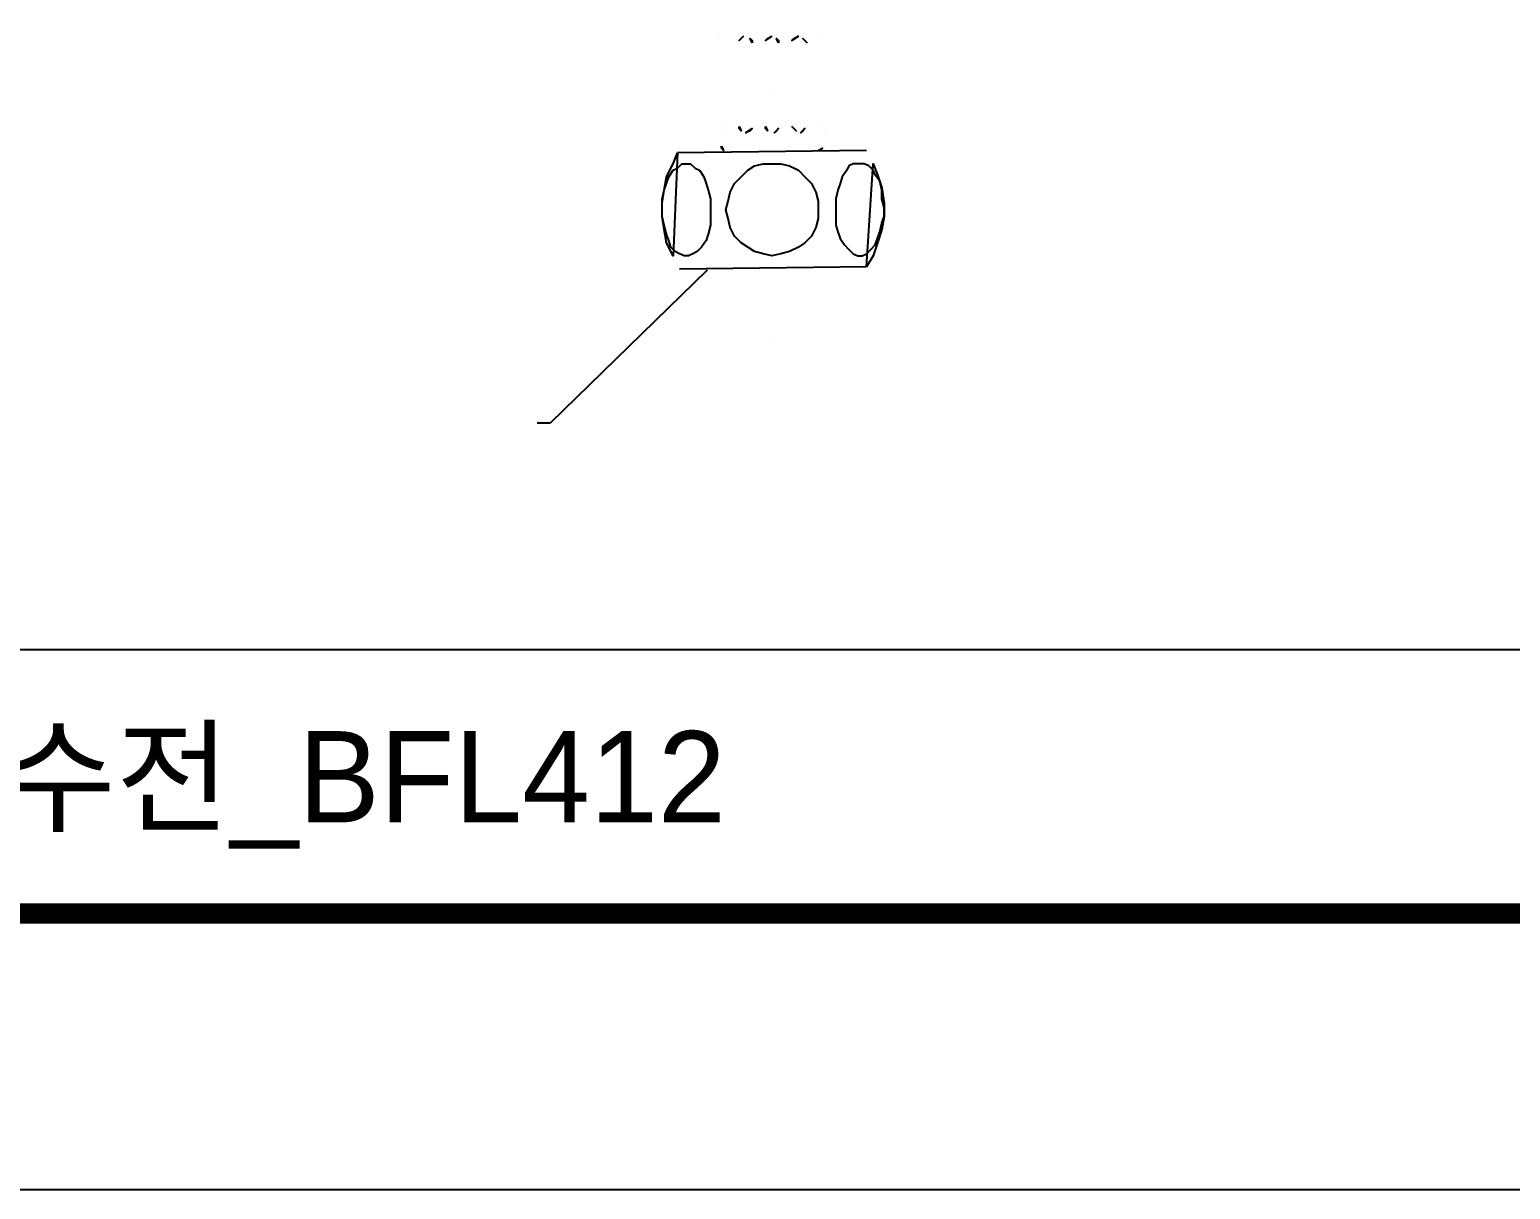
# Model space of a CAD drawing. Extents: x 16296671794 to 16296672922, y -37409618160 to -37409617334.
# Drawn here: x 16296672340.6 to 16296672530.6, y -37409618160.4 to -37409618011.6 of the extents above; entities that cross this region are included whole.
import ezdxf
from ezdxf import colors
from ezdxf.entities.mleader import LeaderData, LeaderLine
from ezdxf.math import Vec2, Vec3

# ---------------------------------------------------------------- set-up
doc = ezdxf.new("R2010")
doc.units = 0
doc.header["$LTSCALE"] = 10
doc.header["$MEASUREMENT"] = 0
doc.linetypes.add('ACAD_ISO08W100', pattern=[36, 24, -3, 6, -3])
doc.layers.get('0').update_dxf_attribs({"linetype": 'CONTINUOUS'})
doc.layers.add('中心线', color=1, linetype='ACAD_ISO08W100', lineweight=20)
doc.styles.add('Daelim Dimension', font='')
doc.styles.get("Standard").update_dxf_attribs({"font": 'SYMBOL'})
doc.styles.get('Daelim Dimension').set_extended_font_data('나눔고딕')

msp = doc.modelspace()

# ---------------------------------------------------------------- linework, layer by layer
at = {"color": 5}
msp.add_line((16296671811.89571, -37409618091.152237), (16296672720.48702, -37409618091.152237), dxfattribs=at)
at = {"ltscale": 0.5}
msp.add_lwpolyline([(16296671793.750851, -37409618160.428177), (16296672922.150869, -37409618160.428177), (16296672922.150869, -37409617333.628166), (16296671793.750851, -37409617333.628166)], close=True, dxfattribs=at)
at = {"color": 5, "linetype": 'ByBlock', "lineweight": 200, "const_width": 2.6}
msp.add_lwpolyline([(16296671811.89571, -37409618125.02533), (16296672903.89571, -37409618125.02533), (16296672903.89571, -37409617352.825333), (16296671811.89571, -37409617352.825333)], close=True, dxfattribs=at)
for points in [[(16296672429.080099, -37409618012.485947), (16296672429.080099, -37409618012.485947), (16296672429.080099, -37409618010.794693), (16296672429.080099, -37409618010.794693)], [(16296672429.080099, -37409618012.485947), (16296672429.080099, -37409618012.485947), (16296672429.645229, -37409618013.616203), (16296672429.645229, -37409618013.616203)], [(16296672432.18416, -37409618012.485947), (16296672432.18416, -37409618012.485947), (16296672432.464661, -37409618012.485947), (16296672432.464661, -37409618012.485947)], [(16296672433.310289, -37409618013.331573), (16296672433.310289, -37409618013.331573), (16296672433.310289, -37409618024.048317), (16296672433.310289, -37409618024.048317)], [(16296672435.003599, -37409618013.331573), (16296672435.003599, -37409618013.331573), (16296672435.003599, -37409618024.048317), (16296672435.003599, -37409618024.048317)], [(16296672438.388161, -37409618013.331573), (16296672438.388161, -37409618013.331573), (16296672438.388161, -37409618024.048317), (16296672438.388161, -37409618024.048317)], [(16296672439.51635, -37409618012.485947), (16296672439.51635, -37409618012.485947), (16296672439.233789, -37409618012.485947), (16296672439.233789, -37409618012.485947)], [(16296672442.337851, -37409618012.485947), (16296672442.337851, -37409618012.485947), (16296672442.337851, -37409618010.794693), (16296672442.337851, -37409618010.794693)], [(16296672442.337851, -37409618012.485947), (16296672442.337851, -37409618012.485947), (16296672442.05323, -37409618013.331573), (16296672442.05323, -37409618013.331573)], [(16296672429.362659, -37409618024.893944), (16296672429.362659, -37409618024.893944), (16296672429.92779, -37409618024.048317), (16296672429.92779, -37409618024.048317)], [(16296672429.92779, -37409618024.048317), (16296672429.92779, -37409618024.048317), (16296672429.645229, -37409618013.616203), (16296672429.645229, -37409618013.616203)], [(16296672431.61904, -37409618024.048317), (16296672431.61904, -37409618024.048317), (16296672431.338539, -37409618013.331573), (16296672431.338539, -37409618013.331573)], [(16296672432.464661, -37409618024.893944), (16296672432.464661, -37409618024.893944), (16296672432.18416, -37409618024.893944), (16296672432.18416, -37409618024.893944)], [(16296672435.85129, -37409618024.893944), (16296672435.85129, -37409618024.893944), (16296672436.13179, -37409618024.893944), (16296672436.13179, -37409618024.893944)], [(16296672436.977409, -37409618024.048317), (16296672436.977409, -37409618024.048317), (16296672436.696911, -37409618013.331573), (16296672436.696911, -37409618013.331573)], [(16296672439.233789, -37409618024.893944), (16296672439.233789, -37409618024.893944), (16296672439.51635, -37409618024.893944), (16296672439.51635, -37409618024.893944)], [(16296672440.36198, -37409618024.048317), (16296672440.36198, -37409618024.048317), (16296672440.36198, -37409618013.331573), (16296672440.36198, -37409618013.331573)], [(16296672442.05323, -37409618023.765747), (16296672442.05323, -37409618023.765747), (16296672442.05323, -37409618013.331573), (16296672442.05323, -37409618013.331573)], [(16296672442.618349, -37409618024.893944), (16296672442.618349, -37409618024.893944), (16296672442.05323, -37409618023.765747), (16296672442.05323, -37409618023.765747)], [(16296672447.97673, -37409618027.148247), (16296672447.97673, -37409618027.148247), (16296672423.721729, -37409618027.430817), (16296672423.721729, -37409618027.430817)], [(16296672429.362659, -37409618026.58519), (16296672429.362659, -37409618026.58519), (16296672429.362659, -37409618024.893944), (16296672429.362659, -37409618024.893944)], [(16296672429.92779, -37409618027.148247), (16296672429.92779, -37409618027.148247), (16296672441.77273, -37409618027.148247), (16296672441.77273, -37409618027.148247)], [(16296672442.618349, -37409618026.58519), (16296672442.618349, -37409618026.58519), (16296672442.618349, -37409618024.893944), (16296672442.618349, -37409618024.893944)], [(16296672447.97673, -37409618042.093132), (16296672447.97673, -37409618042.093132), (16296672424.00223, -37409618042.373627), (16296672424.00223, -37409618042.373627)]]:
    msp.add_open_spline(points, degree=3)
for points, knots in [([(16296672432.18416, -37409618012.485947), (16296672432.18416, -37409618012.485947), (16296672431.89954, -37409618012.770569), (16296672431.89954, -37409618012.770569), (16296672431.89954, -37409618012.770569), (16296672431.89954, -37409618012.770569), (16296672431.61904, -37409618013.051071), (16296672431.61904, -37409618013.051071), (16296672431.61904, -37409618013.051071), (16296672431.61904, -37409618013.051071), (16296672431.338539, -37409618013.331573), (16296672431.338539, -37409618013.331573)], [0, 0, 0, 0, 0.3333333333, 0.3333333333, 0.3333333333, 0.3333333433, 0.6666666667, 0.6666666667, 0.6666666667, 0.6666666767, 1, 1, 1, 1]), ([(16296672433.310289, -37409618013.331573), (16296672433.310289, -37409618013.331573), (16296672433.310289, -37409618013.051071), (16296672433.310289, -37409618013.051071), (16296672433.310289, -37409618013.051071), (16296672433.310289, -37409618013.051071), (16296672433.029791, -37409618012.770569), (16296672433.029791, -37409618012.770569), (16296672433.029791, -37409618012.770569), (16296672433.029791, -37409618012.770569), (16296672432.464661, -37409618012.485947), (16296672432.464661, -37409618012.485947)], [0, 0, 0, 0, 0.3333333333, 0.3333333333, 0.3333333333, 0.3333333433, 0.6666666667, 0.6666666667, 0.6666666667, 0.6666666767, 1, 1, 1, 1]), ([(16296672435.85129, -37409618012.485947), (16296672435.85129, -37409618012.485947), (16296672435.28616, -37409618012.770569), (16296672435.28616, -37409618012.770569), (16296672435.28616, -37409618012.770569), (16296672435.28616, -37409618012.770569), (16296672435.003599, -37409618013.051071), (16296672435.003599, -37409618013.051071), (16296672435.003599, -37409618013.051071), (16296672435.003599, -37409618013.051071), (16296672435.003599, -37409618013.331573), (16296672435.003599, -37409618013.331573)], [0, 0, 0, 0, 0.3333333333, 0.3333333333, 0.3333333333, 0.3333333433, 0.6666666667, 0.6666666667, 0.6666666667, 0.6666666767, 1, 1, 1, 1]), ([(16296672436.696911, -37409618013.331573), (16296672436.696911, -37409618013.331573), (16296672436.696911, -37409618013.051071), (16296672436.696911, -37409618013.051071), (16296672436.696911, -37409618013.051071), (16296672436.696911, -37409618013.051071), (16296672436.412291, -37409618012.770569), (16296672436.412291, -37409618012.770569), (16296672436.412291, -37409618012.770569), (16296672436.412291, -37409618012.770569), (16296672435.85129, -37409618012.485947), (16296672435.85129, -37409618012.485947)], [0, 0, 0, 0, 0.3333333333, 0.3333333333, 0.3333333333, 0.3333333433, 0.6666666667, 0.6666666667, 0.6666666667, 0.6666666767, 1, 1, 1, 1]), ([(16296672439.233789, -37409618012.485947), (16296672439.233789, -37409618012.485947), (16296672438.670731, -37409618012.770569), (16296672438.670731, -37409618012.770569), (16296672438.670731, -37409618012.770569), (16296672438.670731, -37409618012.770569), (16296672438.388161, -37409618013.051071), (16296672438.388161, -37409618013.051071), (16296672438.388161, -37409618013.051071), (16296672438.388161, -37409618013.051071), (16296672438.388161, -37409618013.331573), (16296672438.388161, -37409618013.331573)], [0, 0, 0, 0, 0.3333333333, 0.3333333333, 0.3333333333, 0.3333333433, 0.6666666667, 0.6666666667, 0.6666666667, 0.6666666767, 1, 1, 1, 1]), ([(16296672440.36198, -37409618013.331573), (16296672440.36198, -37409618013.331573), (16296672440.08148, -37409618013.051071), (16296672440.08148, -37409618013.051071), (16296672440.08148, -37409618013.051071), (16296672440.08148, -37409618013.051071), (16296672439.79891, -37409618012.770569), (16296672439.79891, -37409618012.770569), (16296672439.79891, -37409618012.770569), (16296672439.79891, -37409618012.770569), (16296672439.51635, -37409618012.485947), (16296672439.51635, -37409618012.485947)], [0, 0, 0, 0, 0.3333333333, 0.3333333333, 0.3333333333, 0.3333333433, 0.6666666667, 0.6666666667, 0.6666666667, 0.6666666767, 1, 1, 1, 1]), ([(16296672431.61904, -37409618024.048317), (16296672431.61904, -37409618024.048317), (16296672431.61904, -37409618024.328819), (16296672431.61904, -37409618024.328819), (16296672431.61904, -37409618024.328819), (16296672431.61904, -37409618024.328819), (16296672431.89954, -37409618024.611382), (16296672431.89954, -37409618024.611382), (16296672431.89954, -37409618024.611382), (16296672431.89954, -37409618024.611382), (16296672432.18416, -37409618024.893944), (16296672432.18416, -37409618024.893944)], [0, 0, 0, 0, 0.3333333333, 0.3333333333, 0.3333333333, 0.3333333433, 0.6666666667, 0.6666666667, 0.6666666667, 0.6666666767, 1, 1, 1, 1]), ([(16296672432.464661, -37409618024.893944), (16296672432.464661, -37409618024.893944), (16296672433.029791, -37409618024.611382), (16296672433.029791, -37409618024.611382), (16296672433.029791, -37409618024.611382), (16296672433.029791, -37409618024.611382), (16296672433.310289, -37409618024.328819), (16296672433.310289, -37409618024.328819), (16296672433.310289, -37409618024.328819), (16296672433.310289, -37409618024.328819), (16296672433.310289, -37409618024.048317), (16296672433.310289, -37409618024.048317)], [0, 0, 0, 0, 0.3333333333, 0.3333333333, 0.3333333333, 0.3333333433, 0.6666666667, 0.6666666667, 0.6666666667, 0.6666666767, 1, 1, 1, 1]), ([(16296672435.003599, -37409618024.048317), (16296672435.003599, -37409618024.048317), (16296672435.003599, -37409618024.328819), (16296672435.003599, -37409618024.328819), (16296672435.003599, -37409618024.328819), (16296672435.003599, -37409618024.328819), (16296672435.28616, -37409618024.611382), (16296672435.28616, -37409618024.611382), (16296672435.28616, -37409618024.611382), (16296672435.28616, -37409618024.611382), (16296672435.85129, -37409618024.893944), (16296672435.85129, -37409618024.893944)], [0, 0, 0, 0, 0.3333333333, 0.3333333333, 0.3333333333, 0.3333333433, 0.6666666667, 0.6666666667, 0.6666666667, 0.6666666767, 1, 1, 1, 1]), ([(16296672436.13179, -37409618024.893944), (16296672436.13179, -37409618024.893944), (16296672436.412291, -37409618024.611382), (16296672436.412291, -37409618024.611382), (16296672436.412291, -37409618024.611382), (16296672436.412291, -37409618024.611382), (16296672436.696911, -37409618024.328819), (16296672436.696911, -37409618024.328819), (16296672436.696911, -37409618024.328819), (16296672436.696911, -37409618024.328819), (16296672436.977409, -37409618024.048317), (16296672436.977409, -37409618024.048317)], [0, 0, 0, 0, 0.3333333333, 0.3333333333, 0.3333333333, 0.3333333433, 0.6666666667, 0.6666666667, 0.6666666667, 0.6666666767, 1, 1, 1, 1]), ([(16296672438.388161, -37409618024.048317), (16296672438.388161, -37409618024.048317), (16296672438.670731, -37409618024.328819), (16296672438.670731, -37409618024.328819), (16296672438.670731, -37409618024.328819), (16296672438.670731, -37409618024.328819), (16296672438.951229, -37409618024.611382), (16296672438.951229, -37409618024.611382), (16296672438.951229, -37409618024.611382), (16296672438.951229, -37409618024.611382), (16296672439.233789, -37409618024.893944), (16296672439.233789, -37409618024.893944)], [0, 0, 0, 0, 0.3333333333, 0.3333333333, 0.3333333333, 0.3333333433, 0.6666666667, 0.6666666667, 0.6666666667, 0.6666666767, 1, 1, 1, 1]), ([(16296672439.51635, -37409618024.893944), (16296672439.51635, -37409618024.893944), (16296672439.79891, -37409618024.611382), (16296672439.79891, -37409618024.611382), (16296672439.79891, -37409618024.611382), (16296672439.79891, -37409618024.611382), (16296672440.08148, -37409618024.328819), (16296672440.08148, -37409618024.328819), (16296672440.08148, -37409618024.328819), (16296672440.08148, -37409618024.328819), (16296672440.36198, -37409618024.048317), (16296672440.36198, -37409618024.048317)], [0, 0, 0, 0, 0.3333333333, 0.3333333333, 0.3333333333, 0.3333333433, 0.6666666667, 0.6666666667, 0.6666666667, 0.6666666767, 1, 1, 1, 1]), ([(16296672423.721729, -37409618027.430817), (16296672423.721729, -37409618027.430817), (16296672423.156601, -37409618028.841568), (16296672423.156601, -37409618028.841568), (16296672423.156601, -37409618028.841568), (16296672423.156601, -37409618028.841568), (16296672422.31098, -37409618030.532822), (16296672422.31098, -37409618030.532822), (16296672422.31098, -37409618030.532822), (16296672422.31098, -37409618030.532822), (16296672422.030479, -37409618032.224068), (16296672422.030479, -37409618032.224068), (16296672422.030479, -37409618032.224068), (16296672422.030479, -37409618032.224068), (16296672421.74585, -37409618033.917381), (16296672421.74585, -37409618033.917381), (16296672421.74585, -37409618033.917381), (16296672421.74585, -37409618033.917381), (16296672421.74585, -37409618035.608627), (16296672421.74585, -37409618035.608627), (16296672421.74585, -37409618035.608627), (16296672421.74585, -37409618035.608627), (16296672422.030479, -37409618037.299881), (16296672422.030479, -37409618037.299881), (16296672422.030479, -37409618037.299881), (16296672422.030479, -37409618037.299881), (16296672422.31098, -37409618038.991127), (16296672422.31098, -37409618038.991127), (16296672422.31098, -37409618038.991127), (16296672422.31098, -37409618038.991127), (16296672423.156601, -37409618040.682381), (16296672423.156601, -37409618040.682381), (16296672423.156601, -37409618040.682381), (16296672423.156601, -37409618040.682381), (16296672424.00223, -37409618042.373627), (16296672424.00223, -37409618042.373627)], [0, 0, 0, 0, 0.1111111111, 0.1111111111, 0.1111111111, 0.1111111211, 0.2222222222, 0.2222222222, 0.2222222222, 0.2222222322, 0.3333333333, 0.3333333333, 0.3333333333, 0.3333333433, 0.4444444444, 0.4444444444, 0.4444444444, 0.4444444544, 0.5555555556, 0.5555555556, 0.5555555556, 0.5555555656, 0.6666666667, 0.6666666667, 0.6666666667, 0.6666666767, 0.7777777778, 0.7777777778, 0.7777777778, 0.7777777878, 0.8888888889, 0.8888888889, 0.8888888889, 0.8888888989, 1, 1, 1, 1]), ([(16296672429.362659, -37409618026.58519), (16296672429.362659, -37409618026.58519), (16296672429.362659, -37409618026.867752), (16296672429.362659, -37409618026.867752), (16296672429.362659, -37409618026.867752), (16296672429.362659, -37409618026.867752), (16296672429.645229, -37409618027.148247), (16296672429.645229, -37409618027.148247), (16296672429.645229, -37409618027.148247), (16296672429.645229, -37409618027.148247), (16296672429.92779, -37409618027.148247), (16296672429.92779, -37409618027.148247)], [0, 0, 0, 0, 0.3333333333, 0.3333333333, 0.3333333333, 0.3333333433, 0.6666666667, 0.6666666667, 0.6666666667, 0.6666666767, 1, 1, 1, 1]), ([(16296672441.77273, -37409618027.148247), (16296672441.77273, -37409618027.148247), (16296672442.05323, -37409618027.148247), (16296672442.05323, -37409618027.148247), (16296672442.05323, -37409618027.148247), (16296672442.05323, -37409618027.148247), (16296672442.337851, -37409618026.867752), (16296672442.337851, -37409618026.867752), (16296672442.337851, -37409618026.867752), (16296672442.337851, -37409618026.867752), (16296672442.618349, -37409618026.58519), (16296672442.618349, -37409618026.58519)], [0, 0, 0, 0, 0.3333333333, 0.3333333333, 0.3333333333, 0.3333333433, 0.6666666667, 0.6666666667, 0.6666666667, 0.6666666767, 1, 1, 1, 1]), ([(16296672424.849911, -37409618028.841568), (16296672424.849911, -37409618028.841568), (16296672424.28685, -37409618028.841568), (16296672424.28685, -37409618028.841568), (16296672424.28685, -37409618028.841568), (16296672424.28685, -37409618028.841568), (16296672423.721729, -37409618029.404633), (16296672423.721729, -37409618029.404633), (16296672423.721729, -37409618029.404633), (16296672423.721729, -37409618029.404633), (16296672423.156601, -37409618029.687187), (16296672423.156601, -37409618029.687187), (16296672423.156601, -37409618029.687187), (16296672423.156601, -37409618029.687187), (16296672422.59354, -37409618030.532822), (16296672422.59354, -37409618030.532822), (16296672422.59354, -37409618030.532822), (16296672422.59354, -37409618030.532822), (16296672422.31098, -37409618031.378441), (16296672422.31098, -37409618031.378441), (16296672422.31098, -37409618031.378441), (16296672422.31098, -37409618031.378441), (16296672422.030479, -37409618032.224068), (16296672422.030479, -37409618032.224068), (16296672422.030479, -37409618032.224068), (16296672422.030479, -37409618032.224068), (16296672421.74585, -37409618033.352257), (16296672421.74585, -37409618033.352257), (16296672421.74585, -37409618033.352257), (16296672421.74585, -37409618033.352257), (16296672421.74585, -37409618034.478378), (16296672421.74585, -37409618034.478378), (16296672421.74585, -37409618034.478378), (16296672421.74585, -37409618034.478378), (16296672421.74585, -37409618035.608627), (16296672421.74585, -37409618035.608627), (16296672421.74585, -37409618035.608627), (16296672421.74585, -37409618035.608627), (16296672422.030479, -37409618036.734756), (16296672422.030479, -37409618036.734756), (16296672422.030479, -37409618036.734756), (16296672422.030479, -37409618036.734756), (16296672422.31098, -37409618037.865013), (16296672422.31098, -37409618037.865013), (16296672422.31098, -37409618037.865013), (16296672422.31098, -37409618037.865013), (16296672422.59354, -37409618038.710632), (16296672422.59354, -37409618038.710632), (16296672422.59354, -37409618038.710632), (16296672422.59354, -37409618038.710632), (16296672422.876101, -37409618039.556259), (16296672422.876101, -37409618039.556259), (16296672422.876101, -37409618039.556259), (16296672422.876101, -37409618039.556259), (16296672423.441231, -37409618040.119324), (16296672423.441231, -37409618040.119324), (16296672423.441231, -37409618040.119324), (16296672423.441231, -37409618040.119324), (16296672424.00223, -37409618040.401878), (16296672424.00223, -37409618040.401878), (16296672424.00223, -37409618040.401878), (16296672424.00223, -37409618040.401878), (16296672424.56735, -37409618040.682381), (16296672424.56735, -37409618040.682381), (16296672424.56735, -37409618040.682381), (16296672424.56735, -37409618040.682381), (16296672425.132481, -37409618040.682381), (16296672425.132481, -37409618040.682381), (16296672425.132481, -37409618040.682381), (16296672425.132481, -37409618040.682381), (16296672425.697599, -37409618040.401878), (16296672425.697599, -37409618040.401878), (16296672425.697599, -37409618040.401878), (16296672425.697599, -37409618040.401878), (16296672426.26066, -37409618040.119324), (16296672426.26066, -37409618040.119324), (16296672426.26066, -37409618040.119324), (16296672426.26066, -37409618040.119324), (16296672426.82373, -37409618039.556259), (16296672426.82373, -37409618039.556259), (16296672426.82373, -37409618039.556259), (16296672426.82373, -37409618039.556259), (16296672427.388849, -37409618038.710632), (16296672427.388849, -37409618038.710632), (16296672427.388849, -37409618038.710632), (16296672427.388849, -37409618038.710632), (16296672427.66935, -37409618037.865013), (16296672427.66935, -37409618037.865013), (16296672427.66935, -37409618037.865013), (16296672427.66935, -37409618037.865013), (16296672427.95191, -37409618036.734756), (16296672427.95191, -37409618036.734756), (16296672427.95191, -37409618036.734756), (16296672427.95191, -37409618036.734756), (16296672427.95191, -37409618035.608627), (16296672427.95191, -37409618035.608627), (16296672427.95191, -37409618035.608627), (16296672427.95191, -37409618035.608627), (16296672427.95191, -37409618034.478378), (16296672427.95191, -37409618034.478378), (16296672427.95191, -37409618034.478378), (16296672427.95191, -37409618034.478378), (16296672427.95191, -37409618033.352257), (16296672427.95191, -37409618033.352257), (16296672427.95191, -37409618033.352257), (16296672427.95191, -37409618033.352257), (16296672427.66935, -37409618032.224068), (16296672427.66935, -37409618032.224068), (16296672427.66935, -37409618032.224068), (16296672427.66935, -37409618032.224068), (16296672427.388849, -37409618031.378441), (16296672427.388849, -37409618031.378441), (16296672427.388849, -37409618031.378441), (16296672427.388849, -37409618031.378441), (16296672427.106291, -37409618030.532822), (16296672427.106291, -37409618030.532822), (16296672427.106291, -37409618030.532822), (16296672427.106291, -37409618030.532822), (16296672426.54323, -37409618029.687187), (16296672426.54323, -37409618029.687187), (16296672426.54323, -37409618029.687187), (16296672426.54323, -37409618029.687187), (16296672425.9781, -37409618029.404633), (16296672425.9781, -37409618029.404633), (16296672425.9781, -37409618029.404633), (16296672425.9781, -37409618029.404633), (16296672425.412979, -37409618028.841568), (16296672425.412979, -37409618028.841568), (16296672425.412979, -37409618028.841568), (16296672425.412979, -37409618028.841568), (16296672424.849911, -37409618028.841568), (16296672424.849911, -37409618028.841568)], [0, 0, 0, 0, 0.0303030303, 0.0303030303, 0.0303030303, 0.0303030403, 0.0606060606, 0.0606060606, 0.0606060606, 0.0606060706, 0.0909090909, 0.0909090909, 0.0909090909, 0.0909091009, 0.1212121212, 0.1212121212, 0.1212121212, 0.1212121312, 0.1515151515, 0.1515151515, 0.1515151515, 0.1515151615, 0.1818181818, 0.1818181818, 0.1818181818, 0.1818181918, 0.2121212121, 0.2121212121, 0.2121212121, 0.2121212221, 0.2424242424, 0.2424242424, 0.2424242424, 0.2424242524, 0.2727272727, 0.2727272727, 0.2727272727, 0.2727272827, 0.303030303, 0.303030303, 0.303030303, 0.303030313, 0.3333333333, 0.3333333333, 0.3333333333, 0.3333333433, 0.3636363636, 0.3636363636, 0.3636363636, 0.3636363736, 0.3939393939, 0.3939393939, 0.3939393939, 0.3939394039, 0.4242424242, 0.4242424242, 0.4242424242, 0.4242424342, 0.4545454545, 0.4545454545, 0.4545454545, 0.4545454645, 0.4848484848, 0.4848484848, 0.4848484848, 0.4848484948, 0.5151515152, 0.5151515152, 0.5151515152, 0.5151515252, 0.5454545455, 0.5454545455, 0.5454545455, 0.5454545555, 0.5757575758, 0.5757575758, 0.5757575758, 0.5757575858, 0.6060606061, 0.6060606061, 0.6060606061, 0.6060606161, 0.6363636364, 0.6363636364, 0.6363636364, 0.6363636464, 0.6666666667, 0.6666666667, 0.6666666667, 0.6666666767, 0.696969697, 0.696969697, 0.696969697, 0.696969707, 0.7272727273, 0.7272727273, 0.7272727273, 0.7272727373, 0.7575757576, 0.7575757576, 0.7575757576, 0.7575757676, 0.7878787879, 0.7878787879, 0.7878787879, 0.7878787979, 0.8181818182, 0.8181818182, 0.8181818182, 0.8181818282, 0.8484848485, 0.8484848485, 0.8484848485, 0.8484848585, 0.8787878788, 0.8787878788, 0.8787878788, 0.8787878888, 0.9090909091, 0.9090909091, 0.9090909091, 0.9090909191, 0.9393939394, 0.9393939394, 0.9393939394, 0.9393939494, 0.9696969697, 0.9696969697, 0.9696969697, 0.9696969797, 1, 1, 1, 1]), ([(16296672441.77273, -37409618034.763008), (16296672441.77273, -37409618034.763008), (16296672441.77273, -37409618033.632759), (16296672441.77273, -37409618033.632759), (16296672441.77273, -37409618033.632759), (16296672441.77273, -37409618033.632759), (16296672441.49016, -37409618032.50663), (16296672441.49016, -37409618032.50663), (16296672441.49016, -37409618032.50663), (16296672441.49016, -37409618032.50663), (16296672440.927099, -37409618031.378441), (16296672440.927099, -37409618031.378441), (16296672440.927099, -37409618031.378441), (16296672440.927099, -37409618031.378441), (16296672440.08148, -37409618030.532822), (16296672440.08148, -37409618030.532822), (16296672440.08148, -37409618030.532822), (16296672440.08148, -37409618030.532822), (16296672439.233789, -37409618029.687187), (16296672439.233789, -37409618029.687187), (16296672439.233789, -37409618029.687187), (16296672439.233789, -37409618029.687187), (16296672438.1056, -37409618029.12207), (16296672438.1056, -37409618029.12207), (16296672438.1056, -37409618029.12207), (16296672438.1056, -37409618029.12207), (16296672436.977409, -37409618028.841568), (16296672436.977409, -37409618028.841568), (16296672436.977409, -37409618028.841568), (16296672436.977409, -37409618028.841568), (16296672435.85129, -37409618028.841568), (16296672435.85129, -37409618028.841568), (16296672435.85129, -37409618028.841568), (16296672435.85129, -37409618028.841568), (16296672434.721041, -37409618028.841568), (16296672434.721041, -37409618028.841568), (16296672434.721041, -37409618028.841568), (16296672434.721041, -37409618028.841568), (16296672433.59491, -37409618029.12207), (16296672433.59491, -37409618029.12207), (16296672433.59491, -37409618029.12207), (16296672433.59491, -37409618029.12207), (16296672432.747231, -37409618029.687187), (16296672432.747231, -37409618029.687187), (16296672432.747231, -37409618029.687187), (16296672432.747231, -37409618029.687187), (16296672431.89954, -37409618030.532822), (16296672431.89954, -37409618030.532822), (16296672431.89954, -37409618030.532822), (16296672431.89954, -37409618030.532822), (16296672431.053909, -37409618031.378441), (16296672431.053909, -37409618031.378441), (16296672431.053909, -37409618031.378441), (16296672431.053909, -37409618031.378441), (16296672430.49085, -37409618032.50663), (16296672430.49085, -37409618032.50663), (16296672430.49085, -37409618032.50663), (16296672430.49085, -37409618032.50663), (16296672430.20829, -37409618033.632759), (16296672430.20829, -37409618033.632759), (16296672430.20829, -37409618033.632759), (16296672430.20829, -37409618033.632759), (16296672429.92779, -37409618034.763008), (16296672429.92779, -37409618034.763008), (16296672429.92779, -37409618034.763008), (16296672429.92779, -37409618034.763008), (16296672430.20829, -37409618035.88913), (16296672430.20829, -37409618035.88913), (16296672430.20829, -37409618035.88913), (16296672430.20829, -37409618035.88913), (16296672430.49085, -37409618037.019379), (16296672430.49085, -37409618037.019379), (16296672430.49085, -37409618037.019379), (16296672430.49085, -37409618037.019379), (16296672431.053909, -37409618038.145508), (16296672431.053909, -37409618038.145508), (16296672431.053909, -37409618038.145508), (16296672431.053909, -37409618038.145508), (16296672431.89954, -37409618038.991127), (16296672431.89954, -37409618038.991127), (16296672431.89954, -37409618038.991127), (16296672431.89954, -37409618038.991127), (16296672432.747231, -37409618039.556259), (16296672432.747231, -37409618039.556259), (16296672432.747231, -37409618039.556259), (16296672432.747231, -37409618039.556259), (16296672433.59491, -37409618040.119324), (16296672433.59491, -37409618040.119324), (16296672433.59491, -37409618040.119324), (16296672433.59491, -37409618040.119324), (16296672434.721041, -37409618040.401878), (16296672434.721041, -37409618040.401878), (16296672434.721041, -37409618040.401878), (16296672434.721041, -37409618040.401878), (16296672435.85129, -37409618040.682381), (16296672435.85129, -37409618040.682381), (16296672435.85129, -37409618040.682381), (16296672435.85129, -37409618040.682381), (16296672436.977409, -37409618040.401878), (16296672436.977409, -37409618040.401878), (16296672436.977409, -37409618040.401878), (16296672436.977409, -37409618040.401878), (16296672438.1056, -37409618040.119324), (16296672438.1056, -37409618040.119324), (16296672438.1056, -37409618040.119324), (16296672438.1056, -37409618040.119324), (16296672439.233789, -37409618039.556259), (16296672439.233789, -37409618039.556259), (16296672439.233789, -37409618039.556259), (16296672439.233789, -37409618039.556259), (16296672440.08148, -37409618038.991127), (16296672440.08148, -37409618038.991127), (16296672440.08148, -37409618038.991127), (16296672440.08148, -37409618038.991127), (16296672440.927099, -37409618038.145508), (16296672440.927099, -37409618038.145508), (16296672440.927099, -37409618038.145508), (16296672440.927099, -37409618038.145508), (16296672441.49016, -37409618037.019379), (16296672441.49016, -37409618037.019379), (16296672441.49016, -37409618037.019379), (16296672441.49016, -37409618037.019379), (16296672441.77273, -37409618035.88913), (16296672441.77273, -37409618035.88913), (16296672441.77273, -37409618035.88913), (16296672441.77273, -37409618035.88913), (16296672441.77273, -37409618034.763008), (16296672441.77273, -37409618034.763008)], [0, 0, 0, 0, 0.03125, 0.03125, 0.03125, 0.03125001, 0.0625, 0.0625, 0.0625, 0.06250001, 0.09375, 0.09375, 0.09375, 0.09375001, 0.125, 0.125, 0.125, 0.12500001, 0.15625, 0.15625, 0.15625, 0.15625001, 0.1875, 0.1875, 0.1875, 0.18750001, 0.21875, 0.21875, 0.21875, 0.21875001, 0.25, 0.25, 0.25, 0.25000001, 0.28125, 0.28125, 0.28125, 0.28125001, 0.3125, 0.3125, 0.3125, 0.31250001, 0.34375, 0.34375, 0.34375, 0.34375001, 0.375, 0.375, 0.375, 0.37500001, 0.40625, 0.40625, 0.40625, 0.40625001, 0.4375, 0.4375, 0.4375, 0.43750001, 0.46875, 0.46875, 0.46875, 0.46875001, 0.5, 0.5, 0.5, 0.50000001, 0.53125, 0.53125, 0.53125, 0.53125001, 0.5625, 0.5625, 0.5625, 0.56250001, 0.59375, 0.59375, 0.59375, 0.59375001, 0.625, 0.625, 0.625, 0.62500001, 0.65625, 0.65625, 0.65625, 0.65625001, 0.6875, 0.6875, 0.6875, 0.68750001, 0.71875, 0.71875, 0.71875, 0.71875001, 0.75, 0.75, 0.75, 0.75000001, 0.78125, 0.78125, 0.78125, 0.78125001, 0.8125, 0.8125, 0.8125, 0.81250001, 0.84375, 0.84375, 0.84375, 0.84375001, 0.875, 0.875, 0.875, 0.87500001, 0.90625, 0.90625, 0.90625, 0.90625001, 0.9375, 0.9375, 0.9375, 0.93750001, 0.96875, 0.96875, 0.96875, 0.96875001, 1, 1, 1, 1]), ([(16296672447.1311, -37409618028.841568), (16296672447.1311, -37409618028.841568), (16296672447.69623, -37409618028.841568), (16296672447.69623, -37409618028.841568), (16296672447.69623, -37409618028.841568), (16296672447.69623, -37409618028.841568), (16296672448.259291, -37409618029.12207), (16296672448.259291, -37409618029.12207), (16296672448.259291, -37409618029.12207), (16296672448.259291, -37409618029.12207), (16296672448.824409, -37409618029.687187), (16296672448.824409, -37409618029.687187), (16296672448.824409, -37409618029.687187), (16296672448.824409, -37409618029.687187), (16296672449.10491, -37409618030.250259), (16296672449.10491, -37409618030.250259), (16296672449.10491, -37409618030.250259), (16296672449.10491, -37409618030.250259), (16296672449.67004, -37409618031.095879), (16296672449.67004, -37409618031.095879), (16296672449.67004, -37409618031.095879), (16296672449.67004, -37409618031.095879), (16296672449.9526, -37409618032.224068), (16296672449.9526, -37409618032.224068), (16296672449.9526, -37409618032.224068), (16296672449.9526, -37409618032.224068), (16296672449.9526, -37409618033.352257), (16296672449.9526, -37409618033.352257), (16296672449.9526, -37409618033.352257), (16296672449.9526, -37409618033.352257), (16296672450.233101, -37409618034.478378), (16296672450.233101, -37409618034.478378), (16296672450.233101, -37409618034.478378), (16296672450.233101, -37409618034.478378), (16296672450.233101, -37409618035.608627), (16296672450.233101, -37409618035.608627), (16296672450.233101, -37409618035.608627), (16296672450.233101, -37409618035.608627), (16296672449.9526, -37409618036.454247), (16296672449.9526, -37409618036.454247), (16296672449.9526, -37409618036.454247), (16296672449.9526, -37409618036.454247), (16296672449.67004, -37409618037.580383), (16296672449.67004, -37409618037.580383), (16296672449.67004, -37409618037.580383), (16296672449.67004, -37409618037.580383), (16296672449.38748, -37409618038.426003), (16296672449.38748, -37409618038.426003), (16296672449.38748, -37409618038.426003), (16296672449.38748, -37409618038.426003), (16296672449.10491, -37409618039.271629), (16296672449.10491, -37409618039.271629), (16296672449.10491, -37409618039.271629), (16296672449.10491, -37409618039.271629), (16296672448.541849, -37409618039.836746), (16296672448.541849, -37409618039.836746), (16296672448.541849, -37409618039.836746), (16296672448.541849, -37409618039.836746), (16296672447.97673, -37409618040.401878), (16296672447.97673, -37409618040.401878), (16296672447.97673, -37409618040.401878), (16296672447.97673, -37409618040.401878), (16296672447.41366, -37409618040.682381), (16296672447.41366, -37409618040.682381), (16296672447.41366, -37409618040.682381), (16296672447.41366, -37409618040.682381), (16296672446.850599, -37409618040.682381), (16296672446.850599, -37409618040.682381), (16296672446.850599, -37409618040.682381), (16296672446.850599, -37409618040.682381), (16296672446.28548, -37409618040.401878), (16296672446.28548, -37409618040.401878), (16296672446.28548, -37409618040.401878), (16296672446.28548, -37409618040.401878), (16296672445.72035, -37409618039.836746), (16296672445.72035, -37409618039.836746), (16296672445.72035, -37409618039.836746), (16296672445.72035, -37409618039.836746), (16296672445.15523, -37409618039.271629), (16296672445.15523, -37409618039.271629), (16296672445.15523, -37409618039.271629), (16296672445.15523, -37409618039.271629), (16296672444.594231, -37409618038.426003), (16296672444.594231, -37409618038.426003), (16296672444.594231, -37409618038.426003), (16296672444.594231, -37409618038.426003), (16296672444.309601, -37409618037.580383), (16296672444.309601, -37409618037.580383), (16296672444.309601, -37409618037.580383), (16296672444.309601, -37409618037.580383), (16296672444.0291, -37409618036.734756), (16296672444.0291, -37409618036.734756), (16296672444.0291, -37409618036.734756), (16296672444.0291, -37409618036.734756), (16296672444.0291, -37409618035.608627), (16296672444.0291, -37409618035.608627), (16296672444.0291, -37409618035.608627), (16296672444.0291, -37409618035.608627), (16296672444.0291, -37409618034.478378), (16296672444.0291, -37409618034.478378), (16296672444.0291, -37409618034.478378), (16296672444.0291, -37409618034.478378), (16296672444.0291, -37409618033.352257), (16296672444.0291, -37409618033.352257), (16296672444.0291, -37409618033.352257), (16296672444.0291, -37409618033.352257), (16296672444.309601, -37409618032.224068), (16296672444.309601, -37409618032.224068), (16296672444.309601, -37409618032.224068), (16296672444.309601, -37409618032.224068), (16296672444.594231, -37409618031.378441), (16296672444.594231, -37409618031.378441), (16296672444.594231, -37409618031.378441), (16296672444.594231, -37409618031.378441), (16296672444.874729, -37409618030.532822), (16296672444.874729, -37409618030.532822), (16296672444.874729, -37409618030.532822), (16296672444.874729, -37409618030.532822), (16296672445.43985, -37409618029.687187), (16296672445.43985, -37409618029.687187), (16296672445.43985, -37409618029.687187), (16296672445.43985, -37409618029.687187), (16296672445.72035, -37409618029.12207), (16296672445.72035, -37409618029.12207), (16296672445.72035, -37409618029.12207), (16296672445.72035, -37409618029.12207), (16296672446.28548, -37409618028.841568), (16296672446.28548, -37409618028.841568), (16296672446.28548, -37409618028.841568), (16296672446.28548, -37409618028.841568), (16296672447.1311, -37409618028.841568), (16296672447.1311, -37409618028.841568)], [0, 0, 0, 0, 0.0303030303, 0.0303030303, 0.0303030303, 0.0303030403, 0.0606060606, 0.0606060606, 0.0606060606, 0.0606060706, 0.0909090909, 0.0909090909, 0.0909090909, 0.0909091009, 0.1212121212, 0.1212121212, 0.1212121212, 0.1212121312, 0.1515151515, 0.1515151515, 0.1515151515, 0.1515151615, 0.1818181818, 0.1818181818, 0.1818181818, 0.1818181918, 0.2121212121, 0.2121212121, 0.2121212121, 0.2121212221, 0.2424242424, 0.2424242424, 0.2424242424, 0.2424242524, 0.2727272727, 0.2727272727, 0.2727272727, 0.2727272827, 0.303030303, 0.303030303, 0.303030303, 0.303030313, 0.3333333333, 0.3333333333, 0.3333333333, 0.3333333433, 0.3636363636, 0.3636363636, 0.3636363636, 0.3636363736, 0.3939393939, 0.3939393939, 0.3939393939, 0.3939394039, 0.4242424242, 0.4242424242, 0.4242424242, 0.4242424342, 0.4545454545, 0.4545454545, 0.4545454545, 0.4545454645, 0.4848484848, 0.4848484848, 0.4848484848, 0.4848484948, 0.5151515152, 0.5151515152, 0.5151515152, 0.5151515252, 0.5454545455, 0.5454545455, 0.5454545455, 0.5454545555, 0.5757575758, 0.5757575758, 0.5757575758, 0.5757575858, 0.6060606061, 0.6060606061, 0.6060606061, 0.6060606161, 0.6363636364, 0.6363636364, 0.6363636364, 0.6363636464, 0.6666666667, 0.6666666667, 0.6666666667, 0.6666666767, 0.696969697, 0.696969697, 0.696969697, 0.696969707, 0.7272727273, 0.7272727273, 0.7272727273, 0.7272727373, 0.7575757576, 0.7575757576, 0.7575757576, 0.7575757676, 0.7878787879, 0.7878787879, 0.7878787879, 0.7878787979, 0.8181818182, 0.8181818182, 0.8181818182, 0.8181818282, 0.8484848485, 0.8484848485, 0.8484848485, 0.8484848585, 0.8787878788, 0.8787878788, 0.8787878788, 0.8787878888, 0.9090909091, 0.9090909091, 0.9090909091, 0.9090909191, 0.9393939394, 0.9393939394, 0.9393939394, 0.9393939494, 0.9696969697, 0.9696969697, 0.9696969697, 0.9696969797, 1, 1, 1, 1]), ([(16296672447.97673, -37409618042.093132), (16296672447.97673, -37409618042.093132), (16296672448.824409, -37409618040.682381), (16296672448.824409, -37409618040.682381), (16296672448.824409, -37409618040.682381), (16296672448.824409, -37409618040.682381), (16296672449.38748, -37409618038.991127), (16296672449.38748, -37409618038.991127), (16296672449.38748, -37409618038.991127), (16296672449.38748, -37409618038.991127), (16296672449.9526, -37409618037.299881), (16296672449.9526, -37409618037.299881), (16296672449.9526, -37409618037.299881), (16296672449.9526, -37409618037.299881), (16296672450.233101, -37409618035.608627), (16296672450.233101, -37409618035.608627), (16296672450.233101, -37409618035.608627), (16296672450.233101, -37409618035.608627), (16296672450.233101, -37409618033.917381), (16296672450.233101, -37409618033.917381), (16296672450.233101, -37409618033.917381), (16296672450.233101, -37409618033.917381), (16296672449.9526, -37409618031.941513), (16296672449.9526, -37409618031.941513), (16296672449.9526, -37409618031.941513), (16296672449.9526, -37409618031.941513), (16296672449.38748, -37409618030.250259), (16296672449.38748, -37409618030.250259), (16296672449.38748, -37409618030.250259), (16296672449.38748, -37409618030.250259), (16296672448.824409, -37409618028.841568), (16296672448.824409, -37409618028.841568), (16296672448.824409, -37409618028.841568), (16296672448.824409, -37409618028.841568), (16296672447.97673, -37409618027.148247), (16296672447.97673, -37409618027.148247)], [0, 0, 0, 0, 0.1111111111, 0.1111111111, 0.1111111111, 0.1111111211, 0.2222222222, 0.2222222222, 0.2222222222, 0.2222222322, 0.3333333333, 0.3333333333, 0.3333333333, 0.3333333433, 0.4444444444, 0.4444444444, 0.4444444444, 0.4444444544, 0.5555555556, 0.5555555556, 0.5555555556, 0.5555555656, 0.6666666667, 0.6666666667, 0.6666666667, 0.6666666767, 0.7777777778, 0.7777777778, 0.7777777778, 0.7777777878, 0.8888888889, 0.8888888889, 0.8888888889, 0.8888888989, 1, 1, 1, 1])]:
    msp.add_open_spline(points, degree=3, knots=knots)
at = {"layer": '中心线', "color": 1, "ltscale": 0.5}
for points in [[(16296672435.85129, -37409618019.535568), (16296672435.85129, -37409618019.535568), (16296672435.85129, -37409618013.051071), (16296672435.85129, -37409618013.051071)], [(16296672436.13179, -37409618051.679626), (16296672436.13179, -37409618051.679626), (16296672435.85129, -37409618026.022133), (16296672435.85129, -37409618026.022133)]]:
    msp.add_open_spline(points, degree=3, dxfattribs=at)

# ---------------------------------------------------------------- texts
at = {"color": 2, "insert": (16296672014.4743, -37409618101.632172), "char_height": 11.71148706, "width": 626.60192665, "attachment_point": 1, "style": 'Daelim Dimension'}
msp.add_mtext('{\\fPretendard Variable SemiBold|b0|i0|c129|p2;대림바스(주)} Single lever_온라인 1홀 탑볼 세면 수전_BFL412', dxfattribs=at)

# ---------------------------------------------------------------- leaders
at = {"ltscale": 0.5}
ml = msp.add_multileader_mtext('Standard', dxfattribs=at)
ml.set_content('G1/2-14TH', color=256)
ml.set_leader_properties()
ml.build(insert=Vec2(0, 0))
ml.multileader.update_dxf_attribs({"text_right_attachment_type": 6, "dogleg_length": 0.36, "arrow_head_size": 0.18})
ctx = ml.context
ctx.base_point, ctx.char_height, ctx.arrow_head_size, ctx.landing_gap_size, ctx.plane_origin = Vec3(16296672405.562031, -37409618062.028687), 0.18, 0.18, 0.09, Vec3(16296672319.02219, -37409618075.118736)
ctx.right_attachment, ctx.text_align_type = 6, 2
notes = []
notes.append((ctx, [(1, (1, 1, 0), (16296672407.40349, -37409618062.139633), (-1, 0), 0.36, [(0, [(16296672427.646799, -37409618042.373627)], 0, [])])]))
ctx.mtext.insert, ctx.mtext.alignment, ctx.mtext.flow_direction = Vec3(16296672406.953489, -37409618061.923622), 3, 5
for ctx, leaders in notes:
    for number, flags, end, landing, length, lines in leaders:
        leader = LeaderData()
        leader.index, (leader.has_last_leader_line, leader.has_dogleg_vector, leader.attachment_direction) = number, flags
        leader.last_leader_point, leader.dogleg_vector, leader.dogleg_length = Vec3(end), Vec3(landing), length
        for number, points, colour, breaks in lines:
            line = LeaderLine()
            line.index, line.vertices, line.color, line.breaks = number, Vec3.list(points), colors.encode_raw_color(colour), breaks
            leader.lines.append(line)
        ctx.leaders.append(leader)

doc.saveas('drawing.dxf')
